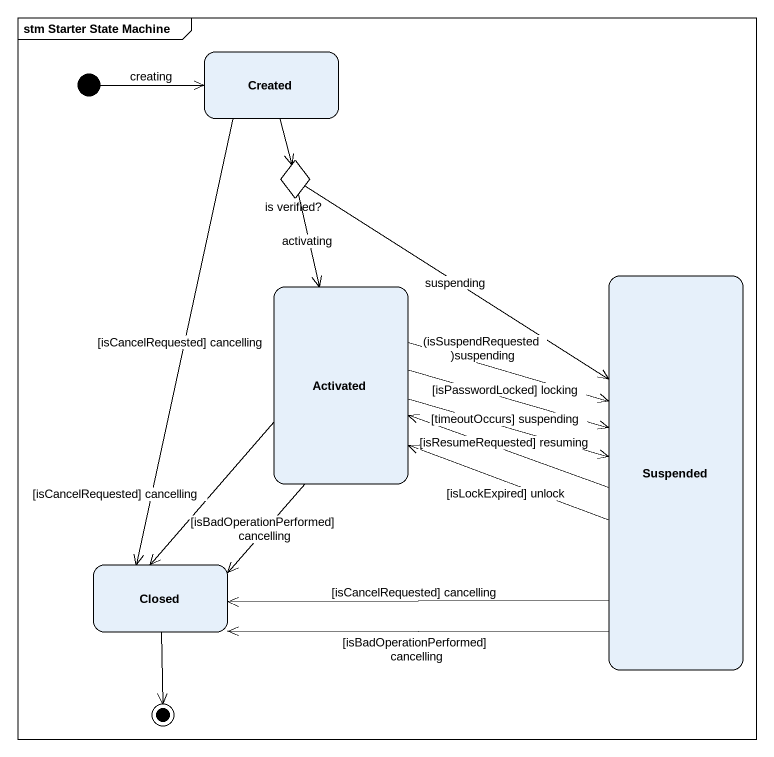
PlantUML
@startuml
mainframe stm Starter State Machine
hide empty description
state Created
state "is verified?" as is_verified <<choice>>
state Activated
state Suspended
state Closed
[*] -right-> Created : creating
Created --> is_verified
Created --> Closed : [isCancelRequested] cancelling
is_verified --> Activated : activating
is_verified --> Suspended : suspending
Activated -right-> Suspended : (isSuspendRequested )suspending
Activated -right-> Suspended : [isPasswordLocked] locking
Activated -right-> Suspended : [timeoutOccurs] suspending
Activated --> Closed : [isCancelRequested] cancelling
Activated --> Closed : [isBadOperationPerformed] cancelling
Suspended -left-> Activated : [isResumeRequested] resuming
Suspended -left-> Activated : [isLockExpired] unlock
Suspended -left-> Closed : [isCancelRequested] cancelling
Suspended -left-> Closed : [isBadOperationPerformed] cancelling
Closed --> [*]
@enduml
